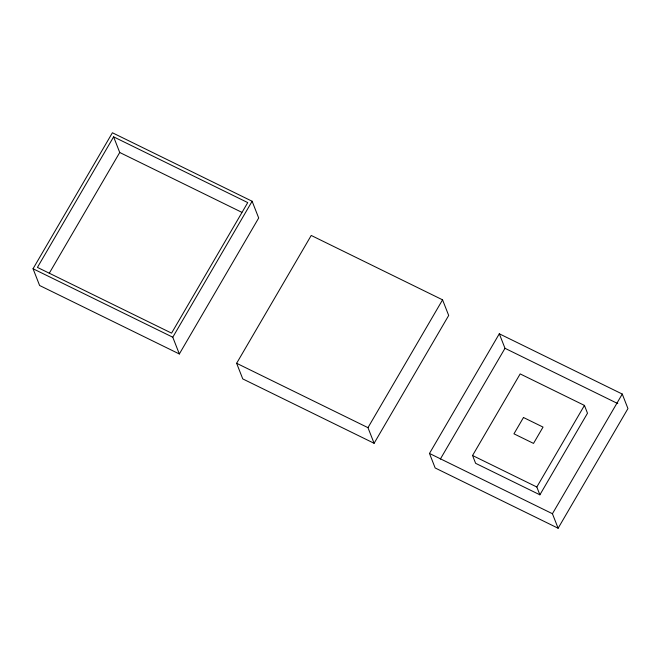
<?xml version="1.0" encoding="UTF-8"?>
<svg xmlns="http://www.w3.org/2000/svg" width="661" height="661" viewBox="0 0 661 661"><rect width="100%" height="100%" fill="white"/><g stroke="black" fill="none" stroke-linecap="round" stroke-linejoin="round"><path stroke-width="0.99" d="M33.05 268.746L112.403 132.762L252.122 201.25L258.691 217.998L179.338 353.974L39.61 285.494L33.05 268.746L172.777 337.226L179.338 353.974M113.609 136.852L37.429 267.399L171.571 333.136L247.743 202.596L113.609 136.852L119.732 152.484L241.843 212.33M49.261 273.257L119.732 152.484M172.777 337.226L252.122 201.25M236.63 363.286L311.224 235.456L442.564 299.83L448.687 315.462L374.101 443.291L242.761 378.91L236.63 363.286L367.97 427.659L374.101 443.291M367.97 427.659L442.564 299.83M429.476 453.454L499.303 333.788L622.265 394.055L627.95 408.572L558.124 528.238L435.161 467.971L429.476 453.454L552.431 513.721L558.124 528.238M440.333 459.106L504.996 348.306L499.303 333.788M472.557 455.503L520.166 373.911L584.44 405.416L587.497 413.224L539.888 494.816L475.614 463.311L472.557 455.503L536.823 487L539.888 494.816M536.823 487L584.44 405.416M552.431 513.721L622.265 394.055M504.996 348.306L617.779 403.59M523.479 417.504L513.952 433.823L533.518 443.407L543.036 427.089L523.479 417.504"/></g></svg>
